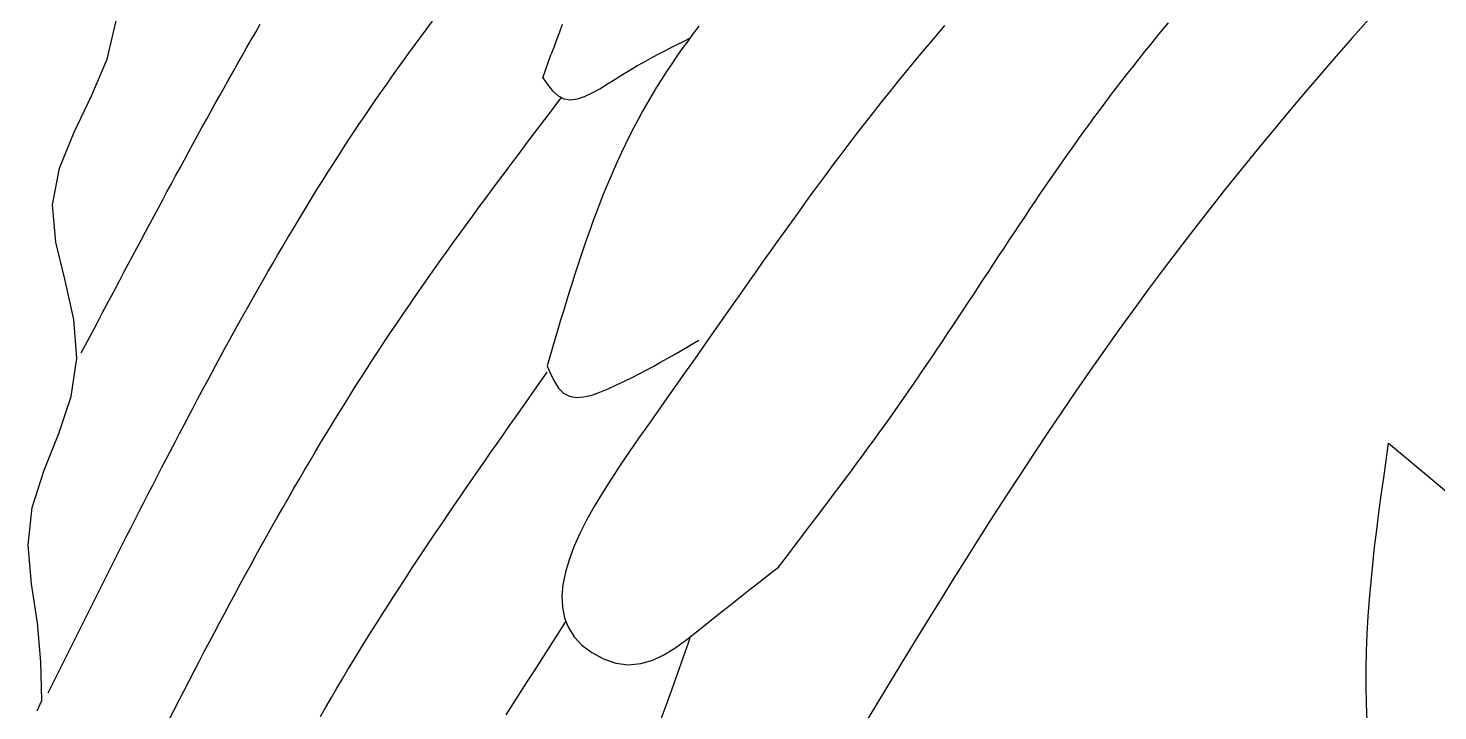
# Model space of a CAD drawing. Extents: x -3475 to 3475, y -2114 to 2114.
# Drawn here: x 94.4 to 359.1, y -1820.2 to -1691.9 of the extents above; entities that cross this region are included whole.
import ezdxf

# ---------------------------------------------------------------- set-up
doc = ezdxf.new("R2010")
doc.units = 0
doc.header["$MEASUREMENT"] = 0
doc.layers.get('0').update_dxf_attribs({"linetype": 'CONTINUOUS'})

msp = doc.modelspace()

# ---------------------------------------------------------------- linework, layer by layer
for p, q in [((109.19, -1697.71), (110.9, -1690.55)), ((137.11, -1692.63), (137.97, -1691.14)), ((169.25, -1692.02), (170.33, -1690.57)), ((194.66, -1691.24), (194.13, -1692.66)), ((220.35, -1691.5), (219.29, -1692.9)), ((266.46, -1691.42), (264.96, -1693.19)), ((307.4, -1692.22), (308.51, -1690.87)), ((346.21, -1690.12), (343.1, -1693.64)), ((135.4, -1695.61), (136.26, -1694.12)), ((136.26, -1694.12), (137.11, -1692.63)), ((167.08, -1694.95), (168.16, -1693.49)), ((168.16, -1693.49), (169.25, -1692.02)), ((193.6, -1694.08), (193.07, -1695.51)), ((194.13, -1692.66), (193.6, -1694.08)), ((216.24, -1694.98), (217.45, -1694.38)), ((218.25, -1694.31), (217.22, -1695.73)), ((217.45, -1694.38), (218.62, -1693.8)), ((218.62, -1693.8), (218.25, -1694.31)), ((219.29, -1692.9), (218.62, -1693.8)), ((218.62, -1693.8), (218.65, -1693.78)), ((264.96, -1693.19), (263.46, -1694.96)), ((305.2, -1694.94), (306.3, -1693.58)), ((306.3, -1693.58), (307.4, -1692.22)), ((343.1, -1693.64), (340.02, -1697.18)), ((134.55, -1697.1), (135.4, -1695.61)), ((164.94, -1697.89), (166.01, -1696.42)), ((166.01, -1696.42), (167.08, -1694.95)), ((191, -1701.21), (192.55, -1696.93)), ((193.07, -1695.51), (192.55, -1696.93)), ((211.3, -1697.55), (212.56, -1696.87)), ((212.56, -1696.87), (213.8, -1696.22)), ((213.8, -1696.22), (215.03, -1695.59)), ((215.03, -1695.59), (216.24, -1694.98)), ((217.22, -1695.73), (216.21, -1697.16)), ((261.99, -1696.73), (260.52, -1698.49)), ((263.46, -1694.96), (261.99, -1696.73)), ((303.02, -1697.67), (304.11, -1696.3)), ((304.11, -1696.3), (305.2, -1694.94)), ((106.27, -1704.63), (109.19, -1697.71)), ((132.86, -1700.09), (133.7, -1698.59)), ((133.7, -1698.59), (134.55, -1697.1)), ((162.82, -1700.85), (163.88, -1699.37)), ((163.88, -1699.37), (164.94, -1697.89)), ((207.38, -1699.78), (208.71, -1699)), ((208.71, -1699), (210.02, -1698.26)), ((210.02, -1698.26), (211.3, -1697.55)), ((215.23, -1698.6), (214.26, -1700.05)), ((216.21, -1697.16), (215.23, -1698.6)), ((260.52, -1698.49), (259.08, -1700.25)), ((300.87, -1700.42), (301.94, -1699.04)), ((301.94, -1699.04), (303.02, -1697.67)), ((340.02, -1697.18), (336.95, -1700.74)), ((131.18, -1703.09), (132.02, -1701.59)), ((132.02, -1701.59), (132.86, -1700.09)), ((161.77, -1702.33), (162.82, -1700.85)), ((191, -1701.21), (191.92, -1702.51)), ((203.19, -1702.38), (204.62, -1701.47)), ((204.62, -1701.47), (206.01, -1700.6)), ((206.01, -1700.6), (207.38, -1699.78)), ((213.31, -1701.52), (212.39, -1703)), ((214.26, -1700.05), (213.31, -1701.52)), ((257.65, -1702), (256.24, -1703.74)), ((259.08, -1700.25), (257.65, -1702)), ((298.73, -1703.18), (299.8, -1701.8)), ((299.8, -1701.8), (300.87, -1700.42)), ((336.95, -1700.74), (333.91, -1704.31)), ((103, -1711.42), (106.27, -1704.63)), ((129.5, -1706.08), (130.34, -1704.58)), ((130.34, -1704.58), (131.18, -1703.09)), ((159.69, -1705.31), (160.73, -1703.82)), ((160.73, -1703.82), (161.77, -1702.33)), ((191.92, -1702.51), (192.87, -1703.69)), ((192.87, -1703.69), (193.88, -1704.63)), ((193.87, -1705.81), (194.52, -1704.95)), ((193.88, -1704.63), (194.99, -1705.2)), ((197.51, -1705.2), (198.88, -1704.74)), ((198.88, -1704.74), (200.3, -1704.08)), ((200.3, -1704.08), (201.74, -1703.27)), ((201.74, -1703.27), (203.19, -1702.38)), ((211.48, -1704.49), (210.6, -1705.99)), ((212.39, -1703), (211.48, -1704.49)), ((256.24, -1703.74), (254.85, -1705.48)), ((296.62, -1705.96), (297.67, -1704.57)), ((297.67, -1704.57), (298.73, -1703.18)), ((333.91, -1704.31), (330.88, -1707.9)), ((127.84, -1709.09), (128.67, -1707.58)), ((128.67, -1707.58), (129.5, -1706.08)), ((157.64, -1708.32), (158.66, -1706.81)), ((158.66, -1706.81), (159.69, -1705.31)), ((191.39, -1709.07), (192.63, -1707.44)), ((192.63, -1707.44), (193.87, -1705.81)), ((194.99, -1705.2), (196.21, -1705.37)), ((196.21, -1705.37), (197.51, -1705.2)), ((209.74, -1707.51), (208.91, -1709.03)), ((210.6, -1705.99), (209.74, -1707.51)), ((253.48, -1707.21), (252.12, -1708.94)), ((254.85, -1705.48), (253.48, -1707.21)), ((294.53, -1708.76), (295.57, -1707.36)), ((295.57, -1707.36), (296.62, -1705.96)), ((127.01, -1710.59), (127.84, -1709.09)), ((155.61, -1711.34), (156.62, -1709.82)), ((156.62, -1709.82), (157.64, -1708.32)), ((190.15, -1710.71), (191.39, -1709.07)), ((208.91, -1709.03), (208.09, -1710.57)), ((252.12, -1708.94), (250.78, -1710.67)), ((292.47, -1711.58), (293.5, -1710.17)), ((293.5, -1710.17), (294.53, -1708.76)), ((330.88, -1707.9), (327.88, -1711.5)), ((100.26, -1718.2), (103, -1711.42)), ((125.36, -1713.6), (126.18, -1712.09)), ((126.18, -1712.09), (127.01, -1710.59)), ((153.62, -1714.38), (154.61, -1712.85)), ((154.61, -1712.85), (155.61, -1711.34)), ((187.68, -1713.98), (188.92, -1712.34)), ((188.92, -1712.34), (190.15, -1710.71)), ((207.3, -1712.13), (206.53, -1713.69)), ((208.09, -1710.57), (207.3, -1712.13)), ((249.45, -1712.39), (248.13, -1714.12)), ((250.78, -1710.67), (249.45, -1712.39)), ((291.45, -1713), (292.47, -1711.58)), ((327.88, -1711.5), (324.9, -1715.13)), ((123.71, -1716.61), (124.53, -1715.1)), ((124.53, -1715.1), (125.36, -1713.6)), ((152.63, -1715.9), (153.62, -1714.38)), ((186.45, -1715.62), (187.68, -1713.98)), ((205.79, -1715.27), (205.06, -1716.86)), ((206.53, -1713.69), (205.79, -1715.27)), ((248.13, -1714.12), (246.82, -1715.86)), ((289.43, -1715.85), (290.44, -1714.42)), ((290.44, -1714.42), (291.45, -1713)), ((324.9, -1715.13), (321.94, -1718.77)), ((98.91, -1725.07), (100.26, -1718.2)), ((122.07, -1719.62), (122.89, -1718.12)), ((122.89, -1718.12), (123.71, -1716.61)), ((150.67, -1718.97), (151.64, -1717.43)), ((151.64, -1717.43), (152.63, -1715.9)), ((183.99, -1718.9), (185.22, -1717.26)), ((185.22, -1717.26), (186.45, -1715.62)), ((205.06, -1716.86), (204.35, -1718.46)), ((245.52, -1717.6), (244.22, -1719.34)), ((246.82, -1715.86), (245.52, -1717.6)), ((287.43, -1718.72), (288.43, -1717.28)), ((288.43, -1717.28), (289.43, -1715.85)), ((121.26, -1721.13), (122.07, -1719.62)), ((148.73, -1722.05), (149.7, -1720.51)), ((149.7, -1720.51), (150.67, -1718.97)), ((181.54, -1722.19), (182.76, -1720.55)), ((182.76, -1720.55), (183.99, -1718.9)), ((203.65, -1720.07), (202.98, -1721.68)), ((204.35, -1718.46), (203.65, -1720.07)), ((244.22, -1719.34), (242.92, -1721.1)), ((285.45, -1721.6), (286.44, -1720.15)), ((286.44, -1720.15), (287.43, -1718.72)), ((321.94, -1718.77), (319.01, -1722.43)), ((119.63, -1724.15), (120.44, -1722.64)), ((120.44, -1722.64), (121.26, -1721.13)), ((147.78, -1723.6), (148.73, -1722.05)), ((180.32, -1723.84), (181.54, -1722.19)), ((202.32, -1723.31), (201.68, -1724.95)), ((202.98, -1721.68), (202.32, -1723.31)), ((241.62, -1722.87), (240.32, -1724.66)), ((242.92, -1721.1), (241.62, -1722.87)), ((283.48, -1724.49), (284.46, -1723.04)), ((284.46, -1723.04), (285.45, -1721.6)), ((319.01, -1722.43), (316.1, -1726.11)), ((99.54, -1732.12), (98.91, -1725.07)), ((118.01, -1727.17), (118.82, -1725.66)), ((118.82, -1725.66), (119.63, -1724.15)), ((145.88, -1726.71), (146.82, -1725.15)), ((146.82, -1725.15), (147.78, -1723.6)), ((177.89, -1727.14), (179.1, -1725.49)), ((179.1, -1725.49), (180.32, -1723.84)), ((201.68, -1724.95), (201.05, -1726.59)), ((240.32, -1724.66), (239.02, -1726.46)), ((281.53, -1727.39), (282.51, -1725.94)), ((282.51, -1725.94), (283.48, -1724.49)), ((316.1, -1726.11), (313.22, -1729.81)), ((116.39, -1730.2), (117.2, -1728.68)), ((117.2, -1728.68), (118.01, -1727.17)), ((144, -1729.83), (144.93, -1728.26)), ((144.93, -1728.26), (145.88, -1726.71)), ((175.48, -1730.45), (176.68, -1728.79)), ((176.68, -1728.79), (177.89, -1727.14)), ((200.43, -1728.24), (199.83, -1729.9)), ((201.05, -1726.59), (200.43, -1728.24)), ((237.71, -1728.27), (236.39, -1730.11)), ((239.02, -1726.46), (237.71, -1728.27)), ((280.56, -1728.85), (281.53, -1727.39)), ((115.58, -1731.71), (116.39, -1730.2)), ((142.14, -1732.96), (143.07, -1731.39)), ((143.07, -1731.39), (144, -1729.83)), ((174.28, -1732.11), (175.48, -1730.45)), ((199.83, -1729.9), (199.24, -1731.57)), ((236.39, -1730.11), (235.07, -1731.97)), ((278.63, -1731.76), (279.59, -1730.3)), ((279.59, -1730.3), (280.56, -1728.85)), ((313.22, -1729.81), (310.36, -1733.53)), ((101.29, -1739.33), (99.54, -1732.12)), ((113.97, -1734.74), (114.77, -1733.22)), ((114.77, -1733.22), (115.58, -1731.71)), ((141.22, -1734.53), (142.14, -1732.96)), ((171.89, -1735.44), (173.08, -1733.78)), ((173.08, -1733.78), (174.28, -1732.11)), ((198.67, -1733.24), (198.1, -1734.92)), ((199.24, -1731.57), (198.67, -1733.24)), ((233.73, -1733.86), (232.37, -1735.77)), ((235.07, -1731.97), (233.73, -1733.86)), ((276.7, -1734.68), (277.66, -1733.22)), ((277.66, -1733.22), (278.63, -1731.76)), ((310.36, -1733.53), (307.53, -1737.26)), ((112.36, -1737.76), (113.16, -1736.25)), ((113.16, -1736.25), (113.97, -1734.74)), ((139.39, -1737.68), (140.3, -1736.1)), ((140.3, -1736.1), (141.22, -1734.53)), ((170.7, -1737.11), (171.89, -1735.44)), ((197.54, -1736.6), (197, -1738.29)), ((198.1, -1734.92), (197.54, -1736.6)), ((232.37, -1735.77), (231.01, -1737.71)), ((274.77, -1737.61), (275.73, -1736.14)), ((275.73, -1736.14), (276.7, -1734.68)), ((102.95, -1746.64), (101.29, -1739.33)), ((110.75, -1740.79), (111.56, -1739.28)), ((111.56, -1739.28), (112.36, -1737.76)), ((137.58, -1740.85), (138.49, -1739.26)), ((138.49, -1739.26), (139.39, -1737.68)), ((168.35, -1740.46), (169.52, -1738.79)), ((169.52, -1738.79), (170.7, -1737.11)), ((197, -1738.29), (196.46, -1739.98)), ((231.01, -1737.71), (229.62, -1739.68)), ((272.85, -1740.53), (273.81, -1739.07)), ((273.81, -1739.07), (274.77, -1737.61)), ((307.53, -1737.26), (304.73, -1741.02)), ((109.95, -1742.31), (110.75, -1740.79)), ((136.69, -1742.43), (137.58, -1740.85)), ((167.18, -1742.15), (168.35, -1740.46)), ((195.92, -1741.68), (195.4, -1743.38)), ((196.46, -1739.98), (195.92, -1741.68)), ((228.21, -1741.68), (226.78, -1743.71)), ((229.62, -1739.68), (228.21, -1741.68)), ((270.93, -1743.45), (271.89, -1741.99)), ((271.89, -1741.99), (272.85, -1740.53)), ((304.73, -1741.02), (301.95, -1744.8)), ((108.35, -1745.34), (109.15, -1743.82)), ((109.15, -1743.82), (109.95, -1742.31)), ((134.9, -1745.61), (135.79, -1744.02)), ((135.79, -1744.02), (136.69, -1742.43)), ((164.86, -1745.52), (166.02, -1743.83)), ((166.02, -1743.83), (167.18, -1742.15)), ((195.4, -1743.38), (194.88, -1745.09)), ((226.78, -1743.71), (225.33, -1745.78)), ((269.96, -1744.92), (270.93, -1743.45)), ((103.52, -1753.94), (102.95, -1746.64)), ((106.75, -1748.37), (107.55, -1746.85)), ((107.55, -1746.85), (108.35, -1745.34)), ((133.13, -1748.8), (134.02, -1747.2)), ((134.02, -1747.2), (134.9, -1745.61)), ((162.57, -1748.91), (163.71, -1747.21)), ((163.71, -1747.21), (164.86, -1745.52)), ((194.36, -1746.79), (193.85, -1748.5)), ((194.88, -1745.09), (194.36, -1746.79)), ((225.33, -1745.78), (223.85, -1747.89)), ((268.03, -1747.84), (269, -1746.38)), ((269, -1746.38), (269.96, -1744.92)), ((301.95, -1744.8), (299.21, -1748.59)), ((105.15, -1751.4), (105.95, -1749.88)), ((105.95, -1749.88), (106.75, -1748.37)), ((132.26, -1750.39), (133.13, -1748.8)), ((161.43, -1750.62), (162.57, -1748.91)), ((193.85, -1748.5), (193.34, -1750.21)), ((223.85, -1747.89), (222.35, -1750.04)), ((266.09, -1750.75), (267.06, -1749.29)), ((267.06, -1749.29), (268.03, -1747.84)), ((299.21, -1748.59), (296.49, -1752.41)), ((104.35, -1752.92), (105.15, -1751.4)), ((130.51, -1753.59), (131.38, -1751.99)), ((131.38, -1751.99), (132.26, -1750.39)), ((159.18, -1754.04), (160.3, -1752.32)), ((160.3, -1752.32), (161.43, -1750.62)), ((192.84, -1751.93), (192.33, -1753.64)), ((193.34, -1750.21), (192.84, -1751.93)), ((215.61, -1753.29), (216.81, -1752.59)), ((216.81, -1752.59), (218, -1751.89)), ((218, -1751.89), (219.17, -1751.2)), ((219.17, -1751.2), (220.34, -1750.5)), ((220.81, -1752.23), (219.24, -1754.46)), ((222.35, -1750.04), (220.81, -1752.23)), ((264.14, -1753.66), (265.12, -1752.2)), ((265.12, -1752.2), (266.09, -1750.75)), ((296.49, -1752.41), (293.8, -1756.25)), ((102.46, -1761.09), (103.52, -1753.94)), ((128.78, -1756.8), (129.64, -1755.2)), ((129.64, -1755.2), (130.51, -1753.59)), ((158.07, -1755.75), (159.18, -1754.04)), ((192.33, -1753.64), (191.83, -1755.35)), ((211.87, -1755.4), (213.15, -1754.69)), ((213.15, -1754.69), (214.39, -1753.99)), ((214.39, -1753.99), (215.61, -1753.29)), ((219.24, -1754.46), (217.64, -1756.75)), ((262.18, -1756.55), (263.16, -1755.11)), ((263.16, -1755.11), (264.14, -1753.66)), ((127.91, -1758.41), (128.78, -1756.8)), ((155.86, -1759.2), (156.96, -1757.48)), ((156.96, -1757.48), (158.07, -1755.75)), ((190.67, -1758.24), (191.84, -1756.57)), ((191.83, -1755.35), (192.5, -1756.87)), ((192.5, -1756.87), (193.21, -1758.29)), ((206.38, -1758.24), (207.82, -1757.52)), ((207.82, -1757.52), (209.22, -1756.81)), ((209.22, -1756.81), (210.57, -1756.1)), ((210.57, -1756.1), (211.87, -1755.4)), ((217.64, -1756.75), (216, -1759.07)), ((261.19, -1758), (262.18, -1756.55)), ((293.8, -1756.25), (291.14, -1760.1)), ((126.2, -1761.62), (127.06, -1760.01)), ((127.06, -1760.01), (127.91, -1758.41)), ((154.77, -1760.94), (155.86, -1759.2)), ((188.32, -1761.57), (189.49, -1759.9)), ((189.49, -1759.9), (190.67, -1758.24)), ((193.21, -1758.29), (194, -1759.52)), ((194, -1759.52), (194.93, -1760.48)), ((194.93, -1760.48), (196.04, -1761.06)), ((200.21, -1760.84), (201.76, -1760.31)), ((201.76, -1760.31), (203.33, -1759.66)), ((203.33, -1759.66), (204.88, -1758.95)), ((204.88, -1758.95), (206.38, -1758.24)), ((216, -1759.07), (214.32, -1761.45)), ((259.2, -1760.88), (260.2, -1759.44)), ((260.2, -1759.44), (261.19, -1758)), ((291.14, -1760.1), (288.5, -1763.97)), ((100.1, -1768.07), (102.46, -1761.09)), ((125.35, -1763.23), (126.2, -1761.62)), ((152.61, -1764.41), (153.69, -1762.67)), ((153.69, -1762.67), (154.77, -1760.94)), ((187.14, -1763.24), (188.32, -1761.57)), ((196.04, -1761.06), (197.31, -1761.27)), ((197.31, -1761.27), (198.71, -1761.18)), ((198.71, -1761.18), (200.21, -1760.84)), ((214.32, -1761.45), (212.6, -1763.88)), ((257.19, -1763.74), (258.2, -1762.31)), ((258.2, -1762.31), (259.2, -1760.88)), ((123.65, -1766.45), (124.49, -1764.84)), ((124.49, -1764.84), (125.35, -1763.23)), ((151.54, -1766.16), (152.61, -1764.41)), ((184.8, -1766.58), (185.97, -1764.91)), ((185.97, -1764.91), (187.14, -1763.24)), ((212.6, -1763.88), (210.85, -1766.36)), ((255.17, -1766.59), (256.18, -1765.17)), ((256.18, -1765.17), (257.19, -1763.74)), ((288.5, -1763.97), (285.89, -1767.86)), ((97.35, -1774.98), (100.1, -1768.07)), ((121.96, -1769.68), (122.8, -1768.07)), ((122.8, -1768.07), (123.65, -1766.45)), ((149.41, -1769.66), (150.47, -1767.91)), ((150.47, -1767.91), (151.54, -1766.16)), ((182.46, -1769.92), (183.63, -1768.25)), ((183.63, -1768.25), (184.8, -1766.58)), ((210.85, -1766.36), (209.07, -1768.89)), ((253.12, -1769.42), (254.14, -1768.01)), ((254.14, -1768.01), (255.17, -1766.59)), ((285.89, -1767.86), (283.29, -1771.76)), ((121.11, -1771.3), (121.96, -1769.68)), ((148.36, -1771.42), (149.41, -1769.66)), ((181.29, -1771.59), (182.46, -1769.92)), ((209.07, -1768.89), (207.29, -1771.45)), ((251.06, -1772.25), (252.09, -1770.84)), ((252.09, -1770.84), (253.12, -1769.42)), ((349.42, -1773.11), (349.88, -1769.85)), ((349.88, -1769.85), (409.85, -1820.17)), ((119.44, -1774.53), (120.27, -1772.91)), ((120.27, -1772.91), (121.11, -1771.3)), ((146.27, -1774.95), (147.31, -1773.18)), ((147.31, -1773.18), (148.36, -1771.42)), ((178.96, -1774.94), (180.12, -1773.26)), ((180.12, -1773.26), (181.29, -1771.59)), ((207.29, -1771.45), (205.54, -1774.03)), ((248.98, -1775.06), (250.02, -1773.66)), ((250.02, -1773.66), (251.06, -1772.25)), ((283.29, -1771.76), (280.72, -1775.68)), ((348.96, -1776.38), (349.42, -1773.11)), ((95.14, -1781.94), (97.35, -1774.98)), ((117.77, -1777.76), (118.6, -1776.15)), ((118.6, -1776.15), (119.44, -1774.53)), ((145.24, -1776.72), (146.27, -1774.95)), ((177.8, -1776.61), (178.96, -1774.94)), ((205.54, -1774.03), (203.84, -1776.63)), ((247.94, -1776.47), (248.98, -1775.06)), ((280.72, -1775.68), (278.16, -1779.61)), ((348.51, -1779.64), (348.96, -1776.38)), ((116.93, -1779.38), (117.77, -1777.76)), ((143.18, -1780.27), (144.21, -1778.49)), ((144.21, -1778.49), (145.24, -1776.72)), ((175.49, -1779.97), (176.64, -1778.29)), ((176.64, -1778.29), (177.8, -1776.61)), ((203.84, -1776.63), (202.21, -1779.22)), ((245.84, -1779.27), (246.89, -1777.87)), ((246.89, -1777.87), (247.94, -1776.47)), ((115.28, -1782.62), (116.1, -1781)), ((116.1, -1781), (116.93, -1779.38)), ((142.17, -1782.04), (143.18, -1780.27)), ((173.19, -1783.34), (174.33, -1781.65)), ((174.33, -1781.65), (175.49, -1779.97)), ((202.21, -1779.22), (200.67, -1781.8)), ((243.74, -1782.06), (244.79, -1780.67)), ((244.79, -1780.67), (245.84, -1779.27)), ((278.16, -1779.61), (275.63, -1783.56)), ((348.07, -1782.9), (348.51, -1779.64)), ((94.37, -1789.05), (95.14, -1781.94)), ((113.62, -1785.87), (114.45, -1784.25)), ((114.45, -1784.25), (115.28, -1782.62)), ((140.14, -1785.61), (141.15, -1783.83)), ((141.15, -1783.83), (142.17, -1782.04)), ((172.04, -1785.03), (173.19, -1783.34)), ((199.26, -1784.36), (197.99, -1786.88)), ((200.67, -1781.8), (199.26, -1784.36)), ((241.63, -1784.85), (242.68, -1783.46)), ((242.68, -1783.46), (243.74, -1782.06)), ((275.63, -1783.56), (273.1, -1787.51)), ((347.65, -1786.16), (348.07, -1782.9)), ((112.8, -1787.49), (113.62, -1785.87)), ((139.14, -1787.4), (140.14, -1785.61)), ((169.77, -1788.41), (170.9, -1786.71)), ((170.9, -1786.71), (172.04, -1785.03)), ((197.99, -1786.88), (196.88, -1789.37)), ((239.51, -1787.64), (240.57, -1786.25)), ((240.57, -1786.25), (241.63, -1784.85)), ((347.26, -1789.42), (347.65, -1786.16)), ((95.02, -1796.31), (94.37, -1789.05)), ((111.16, -1790.74), (111.98, -1789.11)), ((111.98, -1789.11), (112.8, -1787.49)), ((137.15, -1790.99), (138.14, -1789.19)), ((138.14, -1789.19), (139.14, -1787.4)), ((168.63, -1790.1), (169.77, -1788.41)), ((196.88, -1789.37), (195.97, -1791.79)), ((237.39, -1790.42), (238.45, -1789.03)), ((238.45, -1789.03), (239.51, -1787.64)), ((273.1, -1787.51), (270.6, -1791.48)), ((346.9, -1792.69), (347.26, -1789.42)), ((110.34, -1792.36), (111.16, -1790.74)), ((136.16, -1792.78), (137.15, -1790.99)), ((166.39, -1793.5), (167.51, -1791.8)), ((167.51, -1791.8), (168.63, -1790.1)), ((195.97, -1791.79), (195.27, -1794.15)), ((235.26, -1793.2), (236.33, -1791.81)), ((236.33, -1791.81), (237.39, -1790.42)), ((270.6, -1791.48), (268.11, -1795.45)), ((108.7, -1795.61), (109.52, -1793.99)), ((109.52, -1793.99), (110.34, -1792.36)), ((134.2, -1796.39), (135.18, -1794.58)), ((135.18, -1794.58), (136.16, -1792.78)), ((165.27, -1795.2), (166.39, -1793.5)), ((195.27, -1794.15), (194.81, -1796.42)), ((231.58, -1796.08), (233.43, -1794.64)), ((233.43, -1794.64), (235.26, -1793.2)), ((346.58, -1795.95), (346.9, -1792.69)), ((96.12, -1803.64), (95.02, -1796.31)), ((107.07, -1798.86), (107.88, -1797.24)), ((107.88, -1797.24), (108.7, -1795.61)), ((133.22, -1798.19), (134.2, -1796.39)), ((163.05, -1798.62), (164.16, -1796.91)), ((164.16, -1796.91), (165.27, -1795.2)), ((194.81, -1796.42), (194.61, -1798.61)), ((227.86, -1799), (229.73, -1797.53)), ((229.73, -1797.53), (231.58, -1796.08)), ((268.11, -1795.45), (265.63, -1799.44)), ((346.29, -1799.21), (346.58, -1795.95)), ((106.25, -1800.49), (107.07, -1798.86)), ((131.28, -1801.81), (132.25, -1800)), ((132.25, -1800), (133.22, -1798.19)), ((161.95, -1800.33), (163.05, -1798.62)), ((194.61, -1798.61), (194.7, -1800.7)), ((225.97, -1800.49), (227.86, -1799)), ((265.63, -1799.44), (263.16, -1803.43)), ((346.05, -1802.48), (346.29, -1799.21)), ((104.62, -1803.75), (105.44, -1802.12)), ((105.44, -1802.12), (106.25, -1800.49)), ((130.32, -1803.62), (131.28, -1801.81)), ((159.77, -1803.77), (160.86, -1802.05)), ((160.86, -1802.05), (161.95, -1800.33)), ((194.7, -1800.7), (195.1, -1802.68)), ((195.1, -1802.68), (195.38, -1803.4)), ((222.1, -1803.56), (224.05, -1802.01)), ((224.05, -1802.01), (225.97, -1800.49)), ((345.86, -1805.74), (346.05, -1802.48)), ((96.77, -1810.96), (96.12, -1803.64)), ((103, -1807), (103.81, -1805.37)), ((103.81, -1805.37), (104.62, -1803.75)), ((128.4, -1807.24), (129.36, -1805.43)), ((129.36, -1805.43), (130.32, -1803.62)), ((157.61, -1807.23), (158.69, -1805.5)), ((158.69, -1805.5), (159.77, -1803.77)), ((193.42, -1806.45), (194.75, -1804.38)), ((194.75, -1804.38), (195.38, -1803.4)), ((195.38, -1803.4), (195.83, -1804.53)), ((195.83, -1804.53), (196.92, -1806.25)), ((218.71, -1806.26), (220.12, -1805.15)), ((220.12, -1805.15), (222.1, -1803.56)), ((263.16, -1803.43), (260.7, -1807.43)), ((102.18, -1808.63), (103, -1807)), ((127.45, -1809.06), (128.4, -1807.24)), ((156.54, -1808.96), (157.61, -1807.23)), ((192.09, -1808.51), (193.42, -1806.45)), ((196.92, -1806.25), (198.38, -1807.82)), ((198.38, -1807.82), (200.24, -1809.23)), ((216.02, -1808.25), (218.09, -1806.75)), ((218.36, -1807.27), (217.3, -1810.27)), ((218.09, -1806.75), (218.71, -1806.26)), ((218.71, -1806.26), (218.36, -1807.27)), ((260.7, -1807.43), (258.25, -1811.43)), ((345.73, -1809), (345.86, -1805.74)), ((100.56, -1811.89), (101.37, -1810.26)), ((101.37, -1810.26), (102.18, -1808.63)), ((126.5, -1810.88), (127.45, -1809.06)), ((154.43, -1812.44), (155.48, -1810.7)), ((155.48, -1810.7), (156.54, -1808.96)), ((189.44, -1812.64), (190.76, -1810.58)), ((190.76, -1810.58), (192.09, -1808.51)), ((200.24, -1809.23), (202.41, -1810.4)), ((202.41, -1810.4), (204.76, -1811.2)), ((209.46, -1811.31), (211.71, -1810.63)), ((211.71, -1810.63), (213.89, -1809.58)), ((213.89, -1809.58), (216.02, -1808.25)), ((217.3, -1810.27), (216.24, -1813.27)), ((345.65, -1812.27), (345.73, -1809)), ((96.91, -1818.25), (96.77, -1810.96)), ((98.94, -1815.14), (99.75, -1813.51)), ((99.75, -1813.51), (100.56, -1811.89)), ((124.61, -1814.52), (125.55, -1812.7)), ((125.55, -1812.7), (126.5, -1810.88)), ((153.38, -1814.19), (154.43, -1812.44)), ((188.11, -1814.71), (189.44, -1812.64)), ((204.76, -1811.2), (207.14, -1811.52)), ((207.14, -1811.52), (209.46, -1811.31)), ((216.24, -1813.27), (215.18, -1816.27)), ((258.25, -1811.43), (246.06, -1831.5)), ((345.64, -1815.53), (345.65, -1812.27)), ((98.13, -1816.77), (98.94, -1815.14)), ((123.67, -1816.34), (124.61, -1814.52)), ((151.31, -1817.7), (152.35, -1815.94)), ((152.35, -1815.94), (153.38, -1814.19)), ((186.79, -1816.78), (188.11, -1814.71)), ((345.7, -1818.8), (345.64, -1815.53)), ((96.08, -1820.18), (96.91, -1818.25)), ((121.79, -1819.99), (122.73, -1818.16)), ((122.73, -1818.16), (123.67, -1816.34)), ((150.29, -1819.46), (151.31, -1817.7)), ((185.47, -1818.85), (186.79, -1816.78)), ((215.18, -1816.27), (214.11, -1819.26)), ((345.83, -1822.07), (345.7, -1818.8)), ((120.86, -1821.81), (121.79, -1819.99)), ((149.27, -1821.22), (150.29, -1819.46)), ((184.15, -1820.92), (185.47, -1818.85)), ((214.11, -1819.26), (213.03, -1822.25))]:
    msp.add_line(p, q)

doc.saveas('drawing.dxf')
